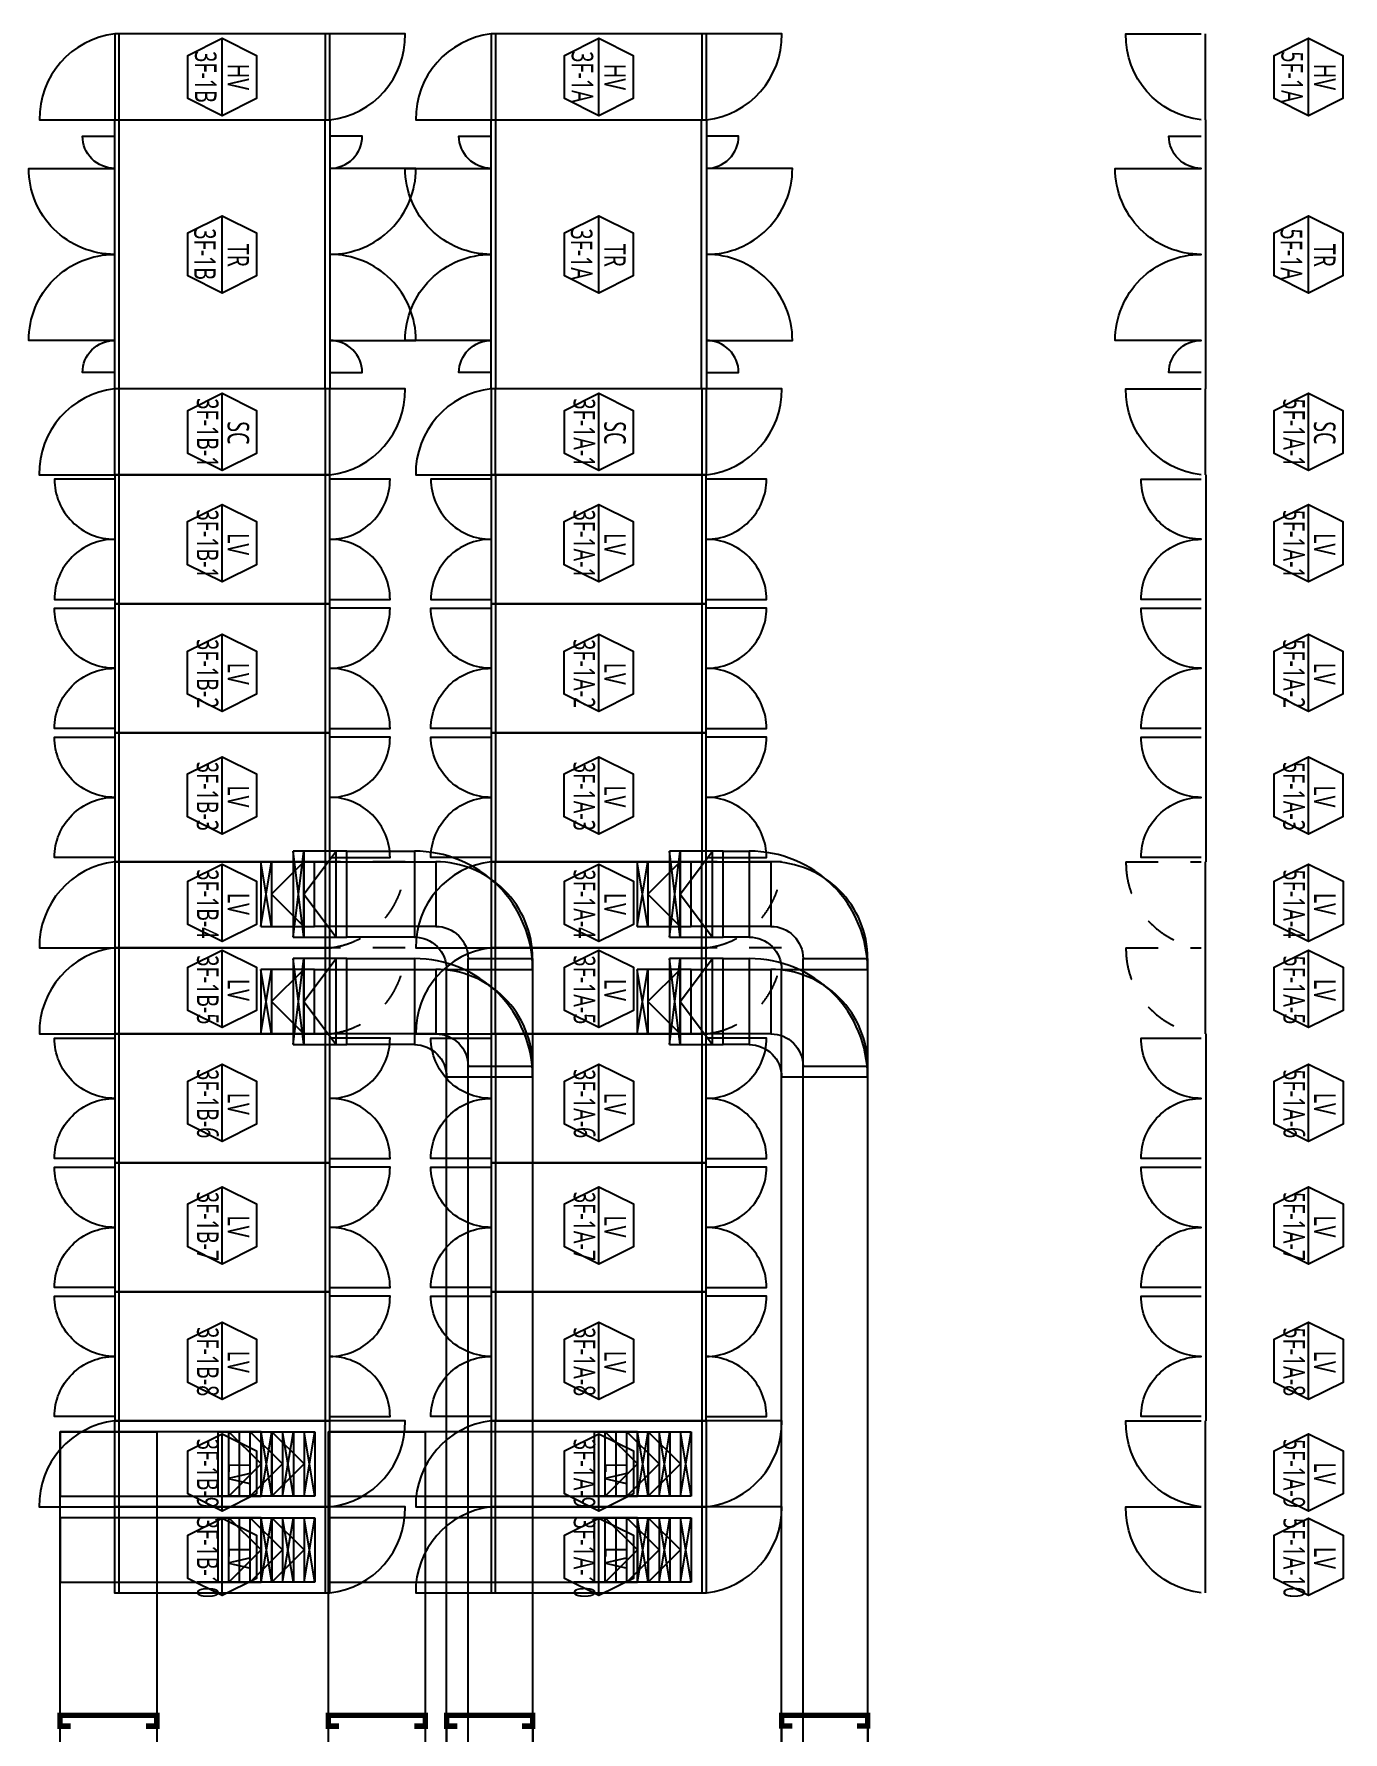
# Model space of a CAD drawing. Header units: millimetres. Extents: x -138191 to 245733, y -341087 to 835263.
# Drawn here: x -110084 to -97914, y 483411 to 499205 of the extents above; entities that cross this region are included whole.
import ezdxf
from ezdxf.enums import TextEntityAlignment as Align

# ---------------------------------------------------------------- set-up
doc = ezdxf.new("R2010")
doc.units = ezdxf.units.MM
doc.header["$LTSCALE"] = 300
doc.linetypes.add('D1', pattern=[3, 1, -1, 1])
for name, color, linetype in [('------00 Switch Gear', 3, 'Continuous'), ('------00 Switch Gear_Number', 1, 'Continuous'), ('-----26 Electrical Cable Tray_LV_STS1', 3, 'Continuous'), ('-----26 Electrical Cable Tray_LV_UPS', 6, 'Continuous')]:
    doc.layers.add(name, color=color, linetype=linetype)
doc.styles.add('ELEC', font='malgun.ttf')

# ---------------------------------------------------------------- blocks, each defined once
blk = doc.blocks.new('A$495596483691')
at = {"color": 0}
for p, q in [((100, 600), (0, 600)), ((0, 600), (0, 0)), ((500, 600), (100, 600)), ((500, 0), (500, 600)), ((0, 0), (100, 0)), ((100, 0), (500, 0))]:
    blk.add_line(p, q, dxfattribs=at)
at = {"color": 8}
for p, q in [((400, 300), (100, 600)), ((100, 600), (100, 0)), ((400, 0), (400, 600)), ((400, 600), (500, 0)), ((500, 600), (400, 0)), ((400, 300), (100, 0))]:
    blk.add_line(p, q, dxfattribs=at)
blk = doc.blocks.new('A$480505980042')
at = {"color": 0}
for p, q in [((400, 800), (0, 800)), ((0, 800), (0, 0)), ((500, 800), (400, 800)), ((500, 0), (500, 800)), ((0, 0), (400, 0)), ((400, 0), (500, 0))]:
    blk.add_line(p, q, dxfattribs=at)
at = {"color": 8}
for p, q in [((100, 0), (0, 800)), ((0, 0), (100, 800)), ((100, 400), (400, 800)), ((100, 800), (100, 0)), ((400, 0), (400, 800)), ((100, 400), (400, 0))]:
    blk.add_line(p, q, dxfattribs=at)

msp = doc.modelspace()

# ---------------------------------------------------------------- linework, layer by layer
at = {"layer": '------00 Switch Gear'}
for p, q in [((-109291, 498405), (-109291, 499205)), ((-107373, 498405), (-107373, 499205)), ((-105791, 498405), (-105791, 499205)), ((-103873, 498405), (-103873, 499205)), ((-99193, 498405), (-99193, 499205)), ((-109291, 495905), (-109291, 498405)), ((-107377, 495905), (-107377, 498405)), ((-105791, 495905), (-105791, 498405)), ((-103877, 495905), (-103877, 498405)), ((-99189, 495905), (-99189, 498405)), ((-109293, 495105), (-109293, 495905)), ((-107373, 495105), (-107373, 495905)), ((-105793, 495105), (-105793, 495905)), ((-103873, 495105), (-103873, 495905)), ((-99193, 495105), (-99193, 495905)), ((-109294, 495105), (-109294, 493905)), ((-107376, 495105), (-107376, 493905)), ((-105794, 495105), (-105794, 493905)), ((-103876, 495105), (-103876, 493905)), ((-99190, 495105), (-99190, 493905)), ((-109294, 493905), (-109294, 492705)), ((-107376, 493905), (-107376, 492705)), ((-105794, 493905), (-105794, 492705)), ((-103876, 493905), (-103876, 492705)), ((-99190, 493905), (-99190, 492705)), ((-109294, 492705), (-109294, 491505)), ((-107376, 492705), (-107376, 491505)), ((-105794, 492705), (-105794, 491505)), ((-103876, 492705), (-103876, 491505)), ((-99190, 492705), (-99190, 491505)), ((-109292, 490705), (-109292, 491505)), ((-107374, 490705), (-107374, 491505)), ((-105792, 490705), (-105792, 491505)), ((-103874, 490705), (-103874, 491505)), ((-99192, 490705), (-99192, 491505)), ((-109292, 489905), (-109292, 490705)), ((-107374, 489905), (-107374, 490705)), ((-105792, 489905), (-105792, 490705)), ((-103874, 489905), (-103874, 490705)), ((-99192, 489905), (-99192, 490705)), ((-109294, 489905), (-109294, 488705)), ((-107376, 489905), (-107376, 488705)), ((-105794, 489905), (-105794, 488705)), ((-103876, 489905), (-103876, 488705)), ((-99190, 489905), (-99190, 488705)), ((-109294, 488705), (-109294, 487505)), ((-107376, 488705), (-107376, 487505)), ((-105794, 488705), (-105794, 487505)), ((-103876, 488705), (-103876, 487505)), ((-99190, 488705), (-99190, 487505)), ((-109294, 487505), (-109294, 486305)), ((-107376, 487505), (-107376, 486305)), ((-105794, 487505), (-105794, 486305)), ((-103876, 487505), (-103876, 486305)), ((-99190, 487505), (-99190, 486305)), ((-109293, 485505), (-109293, 486305)), ((-107373, 485505), (-107373, 486305)), ((-105793, 485505), (-105793, 486305)), ((-103873, 485505), (-103873, 486305)), ((-99193, 485505), (-99193, 486305)), ((-109293, 484705), (-109293, 485505)), ((-107373, 484705), (-107373, 485505)), ((-105793, 484705), (-105793, 485505)), ((-103873, 484705), (-103873, 485505)), ((-99193, 484705), (-99193, 485505))]:
    msp.add_line(p, q, dxfattribs=at)
at = {"layer": '------00 Switch Gear', "elevation": 0}
for points in [[(-109333, 499205, 0.385743), (-110033, 498405), (-109333, 498405)], [(-107333, 498405, 0.385743), (-106633, 499205), (-107333, 499205)], [(-105833, 499205, 0.385743), (-106533, 498405), (-105833, 498405)], [(-103833, 498405, 0.385743), (-103133, 499205), (-103833, 499205)], [(-99233, 498405, -0.385743), (-99933, 499205), (-99233, 499205)], [(-109333, 496055), (-109633, 496055, -0.414214), (-109333, 496355), (-110133, 496355, -0.414214), (-109333, 497155, -0.414214), (-110133, 497955), (-109333, 497955, -0.414214), (-109633, 498255), (-109333, 498255)], [(-107333, 496055), (-107033, 496055, 0.414214), (-107333, 496355), (-106533, 496355, 0.414214), (-107333, 497155, 0.414214), (-106533, 497955), (-107333, 497955, 0.414214), (-107033, 498255), (-107333, 498255)], [(-105833, 496055), (-106133, 496055, -0.414214), (-105833, 496355), (-106633, 496355, -0.414214), (-105833, 497155, -0.414214), (-106633, 497955), (-105833, 497955, -0.414214), (-106133, 498255), (-105833, 498255)], [(-103833, 496055), (-103533, 496055, 0.414214), (-103833, 496355), (-103033, 496355, 0.414214), (-103833, 497155, 0.414214), (-103033, 497955), (-103833, 497955, 0.414214), (-103533, 498255), (-103833, 498255)], [(-99233, 496055), (-99533, 496055, -0.414214), (-99233, 496355), (-100033, 496355, -0.414214), (-99233, 497155, -0.414214), (-100033, 497955), (-99233, 497955, -0.414214), (-99533, 498255), (-99233, 498255)], [(-109335, 495905, 0.385743), (-110035, 495105), (-109335, 495105)], [(-107333, 495105, 0.385743), (-106633, 495905), (-107333, 495905)], [(-105835, 495905, 0.385743), (-106535, 495105), (-105835, 495105)], [(-103833, 495105, 0.385743), (-103133, 495905), (-103833, 495905)], [(-99233, 495105, -0.385743), (-99933, 495905), (-99233, 495905)], [(-109334, 495065), (-109894, 495065), (-109894, 495065, 0.414214), (-109334, 494505, 0.414214), (-109894, 493945), (-109334, 493945)], [(-107334, 493945), (-106774, 493945, 0.414214), (-107334, 494505, 0.414214), (-106774, 495065), (-107334, 495065)], [(-105834, 495065), (-106394, 495065), (-106394, 495065, 0.414214), (-105834, 494505, 0.414214), (-106394, 493945), (-105834, 493945)], [(-103834, 493945), (-103274, 493945, 0.414214), (-103834, 494505, 0.414214), (-103274, 495065), (-103834, 495065)], [(-99232, 493945), (-99792, 493945, -0.414214), (-99232, 494505, -0.414214), (-99792, 495065), (-99232, 495065)], [(-109334, 492745), (-109894, 492745, -0.414214), (-109334, 493305, -0.414214), (-109894, 493865), (-109894, 493865), (-109334, 493865)], [(-107334, 492745), (-106774, 492745, 0.414214), (-107334, 493305, 0.414214), (-106774, 493865), (-107334, 493865)], [(-105834, 492745), (-106394, 492745, -0.414214), (-105834, 493305, -0.414214), (-106394, 493865), (-106394, 493865), (-105834, 493865)], [(-103834, 492745), (-103274, 492745, 0.414214), (-103834, 493305, 0.414214), (-103274, 493865), (-103834, 493865)], [(-99232, 492745), (-99792, 492745, -0.414214), (-99232, 493305, -0.414214), (-99792, 493865), (-99232, 493865)], [(-109334, 491545), (-109894, 491545, -0.414214), (-109334, 492105, -0.414214), (-109894, 492665), (-109894, 492665), (-109334, 492665)], [(-107334, 491545), (-106774, 491545, 0.414214), (-107334, 492105, 0.414214), (-106774, 492665), (-107334, 492665)], [(-105834, 491545), (-106394, 491545, -0.414214), (-105834, 492105, -0.414214), (-106394, 492665), (-106394, 492665), (-105834, 492665)], [(-103834, 491545), (-103274, 491545, 0.414214), (-103834, 492105, 0.414214), (-103274, 492665), (-103834, 492665)], [(-99232, 491545), (-99792, 491545, -0.414214), (-99232, 492105, -0.414214), (-99792, 492665), (-99232, 492665)], [(-109334, 491505, 0.385743), (-110034, 490705), (-109334, 490705)], [(-105834, 491505, 0.385743), (-106534, 490705), (-105834, 490705)], [(-109334, 490705, 0.385743), (-110034, 489905), (-109334, 489905)], [(-105834, 490705, 0.385743), (-106534, 489905), (-105834, 489905)], [(-109334, 488745), (-109894, 488745, -0.414214), (-109334, 489305, -0.414214), (-109894, 489865), (-109894, 489865), (-109334, 489865)], [(-107334, 488745), (-106774, 488745, 0.414214), (-107334, 489305, 0.414214), (-106774, 489865), (-107334, 489865)], [(-105834, 488745), (-106394, 488745, -0.414214), (-105834, 489305, -0.414214), (-106394, 489865), (-106394, 489865), (-105834, 489865)], [(-103834, 488745), (-103274, 488745, 0.414214), (-103834, 489305, 0.414214), (-103274, 489865), (-103834, 489865)], [(-99232, 488745), (-99792, 488745, -0.414214), (-99232, 489305, -0.414214), (-99792, 489865), (-99232, 489865)], [(-109334, 487545), (-109894, 487545, -0.414214), (-109334, 488105, -0.414214), (-109894, 488665), (-109894, 488665), (-109334, 488665)], [(-107334, 487545), (-106774, 487545, 0.414214), (-107334, 488105, 0.414214), (-106774, 488665), (-107334, 488665)], [(-105834, 487545), (-106394, 487545, -0.414214), (-105834, 488105, -0.414214), (-106394, 488665), (-106394, 488665), (-105834, 488665)], [(-103834, 487545), (-103274, 487545, 0.414214), (-103834, 488105, 0.414214), (-103274, 488665), (-103834, 488665)], [(-99232, 487545), (-99792, 487545, -0.414214), (-99232, 488105, -0.414214), (-99792, 488665), (-99232, 488665)], [(-109334, 486345), (-109894, 486345, -0.414214), (-109334, 486905, -0.414214), (-109894, 487465), (-109894, 487465), (-109334, 487465)], [(-107334, 486345), (-106774, 486345, 0.414214), (-107334, 486905, 0.414214), (-106774, 487465), (-107334, 487465)], [(-105834, 486345), (-106394, 486345, -0.414214), (-105834, 486905, -0.414214), (-106394, 487465), (-106394, 487465), (-105834, 487465)], [(-103834, 486345), (-103274, 486345, 0.414214), (-103834, 486905, 0.414214), (-103274, 487465), (-103834, 487465)], [(-99232, 486345), (-99792, 486345, -0.414214), (-99232, 486905, -0.414214), (-99792, 487465), (-99232, 487465)], [(-109335, 486305, 0.385743), (-110035, 485505), (-109335, 485505)], [(-107333, 485505, 0.385743), (-106633, 486305), (-107333, 486305)], [(-105835, 486305, 0.385743), (-106535, 485505), (-105835, 485505)], [(-103833, 485505, 0.385743), (-103133, 486305), (-103833, 486305)], [(-99233, 485505, -0.385743), (-99933, 486305), (-99233, 486305)], [(-107333, 484705, 0.385743), (-106633, 485505), (-107333, 485505)], [(-105835, 485505, 0.385743), (-106535, 484705), (-105835, 484705)], [(-103833, 484705, 0.385743), (-103133, 485505), (-103833, 485505)], [(-99233, 484705, -0.385743), (-99933, 485505), (-99233, 485505)]]:
    msp.add_lwpolyline(points, format="xyb", dxfattribs=at)
for points in [[(-107333, 498405), (-107333, 499205), (-109333, 499205), (-109333, 498405)], [(-109333, 495905), (-109333, 498405), (-107333, 498405), (-107333, 495905)], [(-107333, 495105), (-107333, 495905), (-109335, 495905), (-109335, 495105)], [(-109334, 495105), (-109334, 493905), (-107334, 493905), (-107334, 495105)], [(-109334, 493905), (-109334, 492705), (-107334, 492705), (-107334, 493905)], [(-109334, 492705), (-109334, 491505), (-107334, 491505), (-107334, 492705)], [(-107334, 490705), (-107334, 491505), (-109334, 491505), (-109334, 490705)], [(-107334, 489905), (-107334, 490705), (-109334, 490705), (-109334, 489905)], [(-109334, 489905), (-109334, 488705), (-107334, 488705), (-107334, 489905)], [(-109334, 488705), (-109334, 487505), (-107334, 487505), (-107334, 488705)], [(-109334, 487505), (-109334, 486305), (-107334, 486305), (-107334, 487505)], [(-107333, 485505), (-107333, 486305), (-109335, 486305), (-109335, 485505)], [(-107333, 484705), (-107333, 485505), (-109335, 485505), (-109335, 484705)]]:
    msp.add_lwpolyline(points, close=True, dxfattribs=at)
at = {"layer": '------00 Switch Gear'}
for points in [[(-103833, 498405), (-103833, 499205), (-105833, 499205), (-105833, 498405)], [(-105833, 495905), (-105833, 498405), (-103833, 498405), (-103833, 495905)], [(-103833, 495105), (-103833, 495905), (-105835, 495905), (-105835, 495105)], [(-105834, 495105), (-105834, 493905), (-103834, 493905), (-103834, 495105)], [(-105834, 493905), (-105834, 492705), (-103834, 492705), (-103834, 493905)], [(-105834, 492705), (-105834, 491505), (-103834, 491505), (-103834, 492705)], [(-103834, 490705), (-103834, 491505), (-105834, 491505), (-105834, 490705)], [(-103834, 489905), (-103834, 490705), (-105834, 490705), (-105834, 489905)], [(-105834, 489905), (-105834, 488705), (-103834, 488705), (-103834, 489905)], [(-105834, 488705), (-105834, 487505), (-103834, 487505), (-103834, 488705)], [(-105834, 487505), (-105834, 486305), (-103834, 486305), (-103834, 487505)], [(-103833, 485505), (-103833, 486305), (-105835, 486305), (-105835, 485505)], [(-103833, 484705), (-103833, 485505), (-105835, 485505), (-105835, 484705)]]:
    msp.add_lwpolyline(points, close=True, dxfattribs=at)
at = {"layer": '------00 Switch Gear', "linetype": 'D1', "elevation": 0}
for points in [[(-107334, 490705, 0.385743), (-106634, 491505), (-107334, 491505)], [(-103834, 490705, 0.385743), (-103134, 491505), (-103834, 491505)], [(-99232, 490705, -0.385743), (-99932, 491505), (-99232, 491505)], [(-107334, 489905, 0.385743), (-106634, 490705), (-107334, 490705)], [(-103834, 489905, 0.385743), (-103134, 490705), (-103834, 490705)], [(-99232, 489905, -0.385743), (-99932, 490705), (-99232, 490705)]]:
    msp.add_lwpolyline(points, format="xyb", dxfattribs=at)
at = {"layer": '------00 Switch Gear_Number', "elevation": 0}
for points in [[(-108335, 498445), (-108335, 499165), (-108015, 499005), (-108015, 498605), (-108335, 498445), (-108655, 498605), (-108655, 499005), (-108335, 499165)], [(-104833, 498445), (-104833, 499165), (-104513, 499005), (-104513, 498605), (-104833, 498445), (-105153, 498605), (-105153, 499005), (-104833, 499165)], [(-98235, 498445), (-98235, 499165), (-97915, 499005), (-97915, 498605), (-98235, 498445), (-98555, 498605), (-98555, 499005), (-98235, 499165)], [(-108335, 496795), (-108335, 497515), (-108015, 497355), (-108015, 496955), (-108335, 496795), (-108655, 496955), (-108655, 497355), (-108335, 497515)], [(-104833, 496795), (-104833, 497515), (-104513, 497355), (-104513, 496955), (-104833, 496795), (-105153, 496955), (-105153, 497355), (-104833, 497515)], [(-98235, 496795), (-98235, 497515), (-97915, 497355), (-97915, 496955), (-98235, 496795), (-98555, 496955), (-98555, 497355), (-98235, 497515)], [(-108335, 495144), (-108335, 495864), (-108015, 495704), (-108015, 495304), (-108335, 495144), (-108655, 495304), (-108655, 495704), (-108335, 495864)], [(-104833, 495144), (-104833, 495864), (-104513, 495704), (-104513, 495304), (-104833, 495144), (-105153, 495304), (-105153, 495704), (-104833, 495864)], [(-98235, 495144), (-98235, 495864), (-97915, 495704), (-97915, 495304), (-98235, 495144), (-98555, 495304), (-98555, 495704), (-98235, 495864)], [(-108336, 494109), (-108336, 494829), (-108016, 494669), (-108016, 494268), (-108336, 494109), (-108656, 494268), (-108656, 494669), (-108336, 494829)], [(-104834, 494109), (-104834, 494829), (-104514, 494669), (-104514, 494268), (-104834, 494109), (-105154, 494268), (-105154, 494669), (-104834, 494829)], [(-98236, 494109), (-98236, 494829), (-97916, 494669), (-97916, 494268), (-98236, 494109), (-98556, 494268), (-98556, 494669), (-98236, 494829)], [(-108336, 492904), (-108336, 493624), (-108016, 493464), (-108016, 493064), (-108336, 492904), (-108656, 493064), (-108656, 493464), (-108336, 493624)], [(-104834, 492904), (-104834, 493624), (-104514, 493464), (-104514, 493064), (-104834, 492904), (-105154, 493064), (-105154, 493464), (-104834, 493624)], [(-98236, 492904), (-98236, 493624), (-97916, 493464), (-97916, 493064), (-98236, 492904), (-98556, 493064), (-98556, 493464), (-98236, 493624)], [(-108336, 491763), (-108336, 492483), (-108016, 492324), (-108016, 491923), (-108336, 491763), (-108656, 491923), (-108656, 492324), (-108336, 492483)], [(-104834, 491763), (-104834, 492483), (-104514, 492324), (-104514, 491923), (-104834, 491763), (-105154, 491923), (-105154, 492324), (-104834, 492483)], [(-98236, 491763), (-98236, 492483), (-97916, 492324), (-97916, 491923), (-98236, 491763), (-98556, 491923), (-98556, 492324), (-98236, 492483)], [(-108334, 490763), (-108334, 491483), (-108014, 491324), (-108014, 490923), (-108334, 490763), (-108654, 490923), (-108654, 491324), (-108334, 491483)], [(-104832, 490763), (-104832, 491483), (-104512, 491324), (-104512, 490923), (-104832, 490763), (-105152, 490923), (-105152, 491324), (-104832, 491483)], [(-98234, 490763), (-98234, 491483), (-97914, 491324), (-97914, 490923), (-98234, 490763), (-98554, 490923), (-98554, 491324), (-98234, 491483)], [(-108334, 489963), (-108334, 490683), (-108014, 490524), (-108014, 490123), (-108334, 489963), (-108654, 490123), (-108654, 490524), (-108334, 490683)], [(-104832, 489963), (-104832, 490683), (-104512, 490524), (-104512, 490123), (-104832, 489963), (-105152, 490123), (-105152, 490524), (-104832, 490683)], [(-98234, 489963), (-98234, 490683), (-97914, 490524), (-97914, 490123), (-98234, 489963), (-98554, 490123), (-98554, 490524), (-98234, 490683)], [(-108334, 488904), (-108334, 489624), (-108014, 489464), (-108014, 489064), (-108334, 488904), (-108654, 489064), (-108654, 489464), (-108334, 489624)], [(-104832, 488904), (-104832, 489624), (-104512, 489464), (-104512, 489064), (-104832, 488904), (-105152, 489064), (-105152, 489464), (-104832, 489624)], [(-98234, 488904), (-98234, 489624), (-97914, 489464), (-97914, 489064), (-98234, 488904), (-98554, 489064), (-98554, 489464), (-98234, 489624)], [(-108334, 487763), (-108334, 488483), (-108014, 488324), (-108014, 487923), (-108334, 487763), (-108654, 487923), (-108654, 488324), (-108334, 488483)], [(-104832, 487763), (-104832, 488483), (-104512, 488324), (-104512, 487923), (-104832, 487763), (-105152, 487923), (-105152, 488324), (-104832, 488483)], [(-98234, 487763), (-98234, 488483), (-97914, 488324), (-97914, 487923), (-98234, 487763), (-98554, 487923), (-98554, 488324), (-98234, 488483)], [(-108334, 486504), (-108334, 487224), (-108014, 487064), (-108014, 486664), (-108334, 486504), (-108654, 486664), (-108654, 487064), (-108334, 487224)], [(-104832, 486504), (-104832, 487224), (-104512, 487064), (-104512, 486664), (-104832, 486504), (-105152, 486664), (-105152, 487064), (-104832, 487224)], [(-98234, 486504), (-98234, 487224), (-97914, 487064), (-97914, 486664), (-98234, 486504), (-98554, 486664), (-98554, 487064), (-98234, 487224)], [(-108334, 485466), (-108334, 486186), (-108014, 486027), (-108014, 485626), (-108334, 485466), (-108654, 485626), (-108654, 486027), (-108334, 486186)], [(-104832, 485466), (-104832, 486186), (-104512, 486027), (-104512, 485626), (-104832, 485466), (-105152, 485626), (-105152, 486027), (-104832, 486186)], [(-98234, 485466), (-98234, 486186), (-97914, 486027), (-97914, 485626), (-98234, 485466), (-98554, 485626), (-98554, 486027), (-98234, 486186)], [(-108334, 484680), (-108334, 485400), (-108014, 485241), (-108014, 484840), (-108334, 484680), (-108654, 484840), (-108654, 485241), (-108334, 485400)], [(-104832, 484680), (-104832, 485400), (-104512, 485241), (-104512, 484840), (-104832, 484680), (-105152, 484840), (-105152, 485241), (-104832, 485400)], [(-98234, 484680), (-98234, 485400), (-97914, 485241), (-97914, 484840), (-98234, 484680), (-98554, 484840), (-98554, 485241), (-98234, 485400)]]:
    msp.add_lwpolyline(points, dxfattribs=at)
at = {"layer": '-----26 Electrical Cable Tray_LV_STS1', "elevation": 0}
for points in [[(-107973, 485605), (-107973, 486205), (-109842, 486205), (-109842, 485605)], [(-108173, 485605), (-108173, 486205), (-109842, 486205), (-109842, 485605)], [(-108373, 485605), (-108373, 486205), (-109842, 486205), (-109842, 485605)], [(-109842, 486205), (-108942, 486205), (-108942, 477255), (-109842, 477255)], [(-109842, 486205), (-108942, 486205), (-108942, 474015), (-109842, 474015)], [(-109842, 486205), (-108942, 486205), (-108942, 470775), (-109842, 470775)], [(-104473, 485605), (-104473, 486205), (-107347, 486205), (-107347, 485605)], [(-107347, 486205), (-106447, 486205), (-106447, 477255), (-107347, 477255)], [(-104673, 485605), (-104673, 486205), (-107347, 486205), (-107347, 485605)], [(-107347, 486205), (-106447, 486205), (-106447, 474015), (-107347, 474015)], [(-104873, 485605), (-104873, 486205), (-107347, 486205), (-107347, 485605)], [(-107347, 486205), (-106447, 486205), (-106447, 470775), (-107347, 470775)], [(-107973, 484805), (-107973, 485405), (-109842, 485405), (-109842, 484805)], [(-108173, 484805), (-108173, 485405), (-109842, 485405), (-109842, 484805)], [(-108373, 484805), (-108373, 485405), (-109842, 485405), (-109842, 484805)], [(-104473, 484805), (-104473, 485405), (-107347, 485405), (-107347, 484805)], [(-104673, 484805), (-104673, 485405), (-107347, 485405), (-107347, 484805)], [(-104873, 484805), (-104873, 485405), (-107347, 485405), (-107347, 484805)]]:
    msp.add_lwpolyline(points, close=True, dxfattribs=at)
at = {"layer": '-----26 Electrical Cable Tray_LV_STS1', "ltscale": 7.5, "const_width": 50, "elevation": 0}
for points in [[(-109042, 483466), (-108942, 483466), (-108942, 483566), (-109842, 483566), (-109842, 483466), (-109742, 483466)], [(-106547, 483466), (-106447, 483466), (-106447, 483566), (-107347, 483566), (-107347, 483466), (-107247, 483466)]]:
    msp.add_lwpolyline(points, dxfattribs=at)
at = {"layer": '-----26 Electrical Cable Tray_LV_UPS', "elevation": 0}
for points in [[(-106348, 490905), (-107476, 490905), (-107476, 491505), (-106348, 491505)], [(-106548, 490805), (-107176, 490805), (-107176, 491605), (-106548, 491605)], [(-103234, 490905), (-103976, 490905), (-103976, 491505), (-103234, 491505)], [(-103434, 490805), (-103676, 490805), (-103676, 491605), (-103434, 491605)], [(-106548, 489805), (-107176, 489805), (-107176, 490605), (-106548, 490605)], [(-105448, 490605), (-105447, 474273), (-106047, 474273), (-106048, 490605)], [(-103434, 489805), (-103676, 489805), (-103676, 490605), (-103434, 490605)], [(-102334, 490605), (-102333, 474273), (-102933, 474273), (-102934, 490605)], [(-106348, 489905), (-107476, 489905), (-107476, 490505), (-106348, 490505)], [(-105448, 490505), (-105447, 476673), (-106247, 476673), (-106248, 490505)], [(-103234, 489905), (-103976, 489905), (-103976, 490505), (-103234, 490505)], [(-102334, 490505), (-102333, 476673), (-103133, 476673), (-103134, 490505)], [(-105448, 489605), (-105447, 473873), (-106047, 473873), (-106048, 489605)], [(-102334, 489605), (-102333, 473873), (-102933, 473873), (-102934, 489605)], [(-105448, 489505), (-105447, 476273), (-106247, 476273), (-106248, 489505)], [(-102334, 489505), (-102333, 476273), (-103133, 476273), (-103134, 489505)]]:
    msp.add_lwpolyline(points, close=True, dxfattribs=at)
for points in [[(-106548, 491605), (-106548, 490805, -0.414214), (-106248, 490505), (-105448, 490505, 0.414214)], [(-106348, 490905), (-106348, 490905, -0.414214), (-106048, 490605), (-106048, 490605), (-105448, 490605, 0.414214), (-106348, 491505)], [(-103434, 491605), (-103434, 490805, -0.414214), (-103134, 490505), (-102334, 490505, 0.414214)], [(-103234, 490905), (-103234, 490905, -0.414214), (-102934, 490605), (-102934, 490605), (-102334, 490605, 0.414214), (-103234, 491505)], [(-106548, 490605), (-106548, 489805, -0.414214), (-106248, 489505), (-105448, 489505, 0.414214)], [(-103434, 490605), (-103434, 489805, -0.414214), (-103134, 489505), (-102334, 489505, 0.414214)], [(-106348, 489905), (-106348, 489905, -0.414214), (-106048, 489605), (-106048, 489605), (-105448, 489605, 0.414214), (-106348, 490505)], [(-103234, 489905), (-103234, 489905, -0.414214), (-102934, 489605), (-102934, 489605), (-102334, 489605, 0.414214), (-103234, 490505)]]:
    msp.add_lwpolyline(points, format="xyb", close=True, dxfattribs=at)
at = {"layer": '-----26 Electrical Cable Tray_LV_UPS', "ltscale": 7.5, "const_width": 50, "elevation": 0}
for points in [[(-105547, 483466), (-105447, 483466), (-105447, 483566), (-106247, 483566), (-106247, 483466), (-106147, 483466)], [(-102433, 483467), (-102333, 483467), (-102333, 483567), (-103133, 483567), (-103133, 483467), (-103033, 483467)]]:
    msp.add_lwpolyline(points, dxfattribs=at)

# ---------------------------------------------------------------- block references
at = {"layer": '-----26 Electrical Cable Tray_LV_STS1', "xscale": -1, "rotation": 180}
for p in [(-108373, 486205), (-108173, 486205), (-107973, 486205), (-104873, 486205), (-104673, 486205), (-104473, 486205), (-108373, 485405), (-108173, 485405), (-107973, 485405), (-104873, 485405), (-104673, 485405), (-104473, 485405)]:
    msp.add_blockref('A$495596483691', p, dxfattribs=at)
at = {"layer": '-----26 Electrical Cable Tray_LV_UPS', "rotation": 180}
for p in [(-107476, 491505), (-103976, 491505), (-107476, 490505), (-103976, 490505)]:
    msp.add_blockref('A$495596483691', p, dxfattribs=at)
at = {"layer": '-----26 Electrical Cable Tray_LV_UPS'}
for p in [(-107676, 490805), (-104176, 490805), (-107676, 489805), (-104176, 489805)]:
    msp.add_blockref('A$480505980042', p, dxfattribs=at)

# ---------------------------------------------------------------- texts
at = {"layer": '------00 Switch Gear_Number', "color": 0, "style": 'ELEC', "width": 0.7}
for s, p in [('3F-1B', (-108487, 498805)), ('3F-1A', (-104985, 498805)), ('5F-1A', (-98387, 498805)), ('HV', (-108184, 498805)), ('HV', (-104682, 498805)), ('HV', (-98084, 498805)), ('3F-1B', (-108494, 497157)), ('3F-1A', (-104992, 497157)), ('5F-1A', (-98394, 497157)), ('TR', (-108184, 497146)), ('TR', (-104682, 497146)), ('TR', (-98084, 497146)), ('3F-1B-1', (-108469, 495495)), ('3F-1A-1', (-104967, 495495)), ('5F-1A-1', (-98369, 495495)), ('SC', (-108184, 495495)), ('SC', (-104682, 495495)), ('SC', (-98084, 495495)), ('3F-1B-1', (-108470, 494460)), ('3F-1A-1', (-104968, 494460)), ('5F-1A-1', (-98370, 494460)), ('LV', (-108185, 494460)), ('LV', (-104683, 494460)), ('LV', (-98085, 494460)), ('3F-1B-2', (-108470, 493255)), ('3F-1A-2', (-104968, 493255)), ('5F-1A-2', (-98370, 493255)), ('LV', (-108185, 493255)), ('LV', (-104683, 493255)), ('LV', (-98085, 493255)), ('3F-1B-3', (-108470, 492114)), ('3F-1A-3', (-104968, 492114)), ('5F-1A-3', (-98370, 492114)), ('LV', (-108185, 492114)), ('LV', (-104683, 492114)), ('LV', (-98085, 492114)), ('3F-1B-4', (-108468, 491114)), ('3F-1A-4', (-104966, 491114)), ('5F-1A-4', (-98368, 491114)), ('LV', (-108183, 491114)), ('LV', (-104681, 491114)), ('LV', (-98083, 491114)), ('3F-1B-5', (-108468, 490314)), ('3F-1A-5', (-104966, 490314)), ('5F-1A-5', (-98368, 490314)), ('LV', (-108183, 490314)), ('LV', (-104681, 490314)), ('LV', (-98083, 490314)), ('3F-1B-6', (-108468, 489255)), ('3F-1A-6', (-104966, 489255)), ('5F-1A-6', (-98368, 489255)), ('LV', (-108183, 489255)), ('LV', (-104681, 489255)), ('LV', (-98083, 489255)), ('3F-1B-7', (-108468, 488114)), ('3F-1A-7', (-104966, 488114)), ('5F-1A-7', (-98368, 488114)), ('LV', (-108183, 488114)), ('LV', (-104681, 488114)), ('LV', (-98083, 488114)), ('3F-1B-8', (-108468, 486855)), ('3F-1A-8', (-104966, 486855)), ('5F-1A-8', (-98368, 486855)), ('LV', (-108183, 486855)), ('LV', (-104681, 486855)), ('LV', (-98083, 486855)), ('3F-1B-9', (-108468, 485817)), ('3F-1A-9', (-104966, 485817)), ('5F-1A-9', (-98368, 485817)), ('LV', (-108183, 485817)), ('LV', (-104681, 485817)), ('LV', (-98083, 485817)), ('3F-1B-10', (-108468, 485031)), ('3F-1A-10', (-104966, 485031)), ('5F-1A-10', (-98368, 485031)), ('LV', (-108183, 485031)), ('LV', (-104681, 485031)), ('LV', (-98083, 485031))]:
    msp.add_text(s, height=200, rotation=270, dxfattribs=at).set_placement(p, align=Align.MIDDLE_CENTER)

doc.saveas('drawing.dxf')
